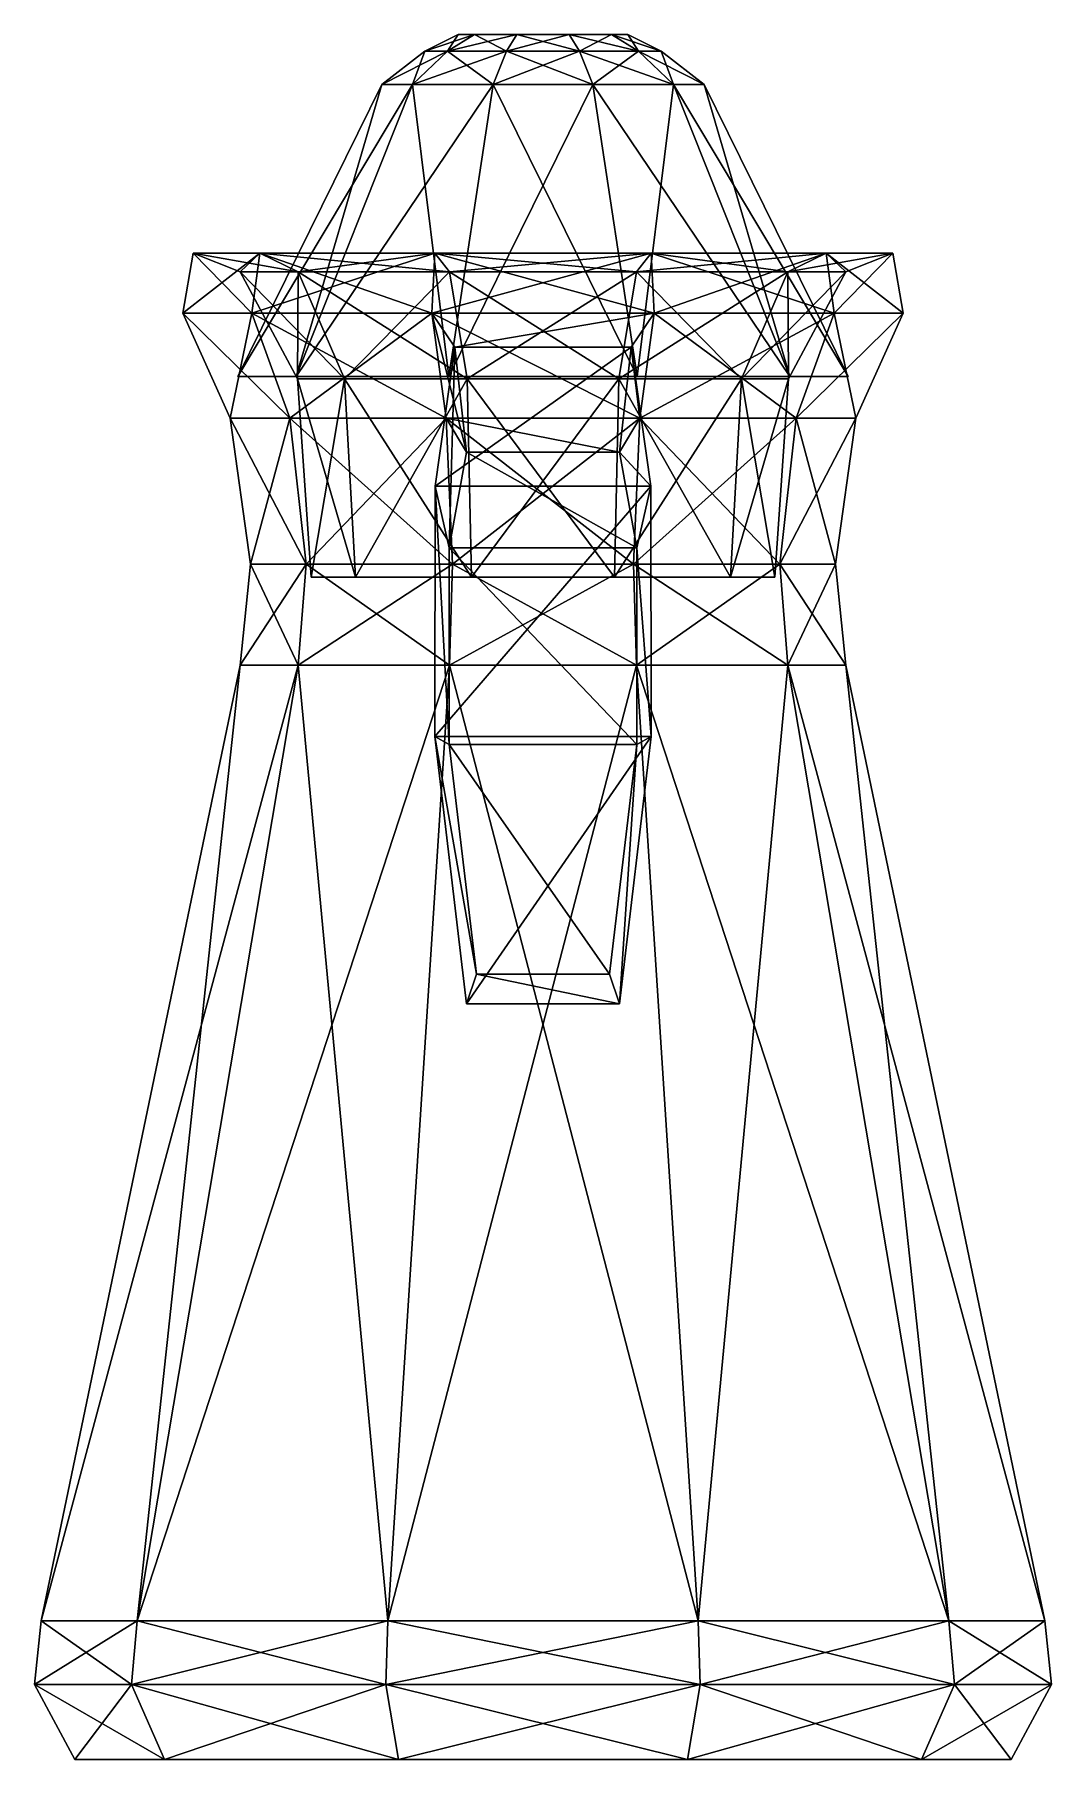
# Model space of a CAD drawing. Extents: x -85 to 85, y 2 to 289.
import ezdxf

# ---------------------------------------------------------------- set-up
doc = ezdxf.new("R2010")
doc.units = 0
doc.layers.add('coffeePot', color=250, linetype='CONTINUOUS')
doc.layers.add('coffeePotLid', color=250, linetype='CONTINUOUS')

msp = doc.modelspace()

# ---------------------------------------------------------------- meshes
at = {"layer": 'coffeePot'}
mesh = msp.add_polyface(dxfattribs=at)
corners = [(-12.765035, 219.169528, 72.879756), (38.610908, 198.348528), (40.858011, 231.414395), (50.408203, 249.200383), (58.273066, 252.319804), (59.958394, 242.337656), (52.09353, 224.868896), (48.722875, 200.53741), (50.408203, 183.692535), (83.552983, 24.602046), (84.676535, 13.996014), (77.935224, 1.518329), (14.692246, 236.638287, 80.359685), (31.236881, 198.348528, -22.694922), (33.054826, 231.414395, -24.015737), (40.781092, 249.200383, -29.629198), (47.1439, 252.319804, -34.252049), (48.507359, 242.337656, -35.242659), (42.144551, 224.868896, -30.619809), (39.417634, 200.53741, -28.638587), (40.781092, 183.692535, -29.629198), (67.595783, 24.602046, -49.111211), (68.504756, 13.996014, -49.771619), (63.05092, 1.518329, -45.809175), (12.765035, 219.169528, 72.879756), (11.931427, 198.348528, -36.721155), (12.62582, 231.414395, -42.373823), (15.576991, 249.200383, -55.851025), (18.007368, 252.319804, -71.124312), (18.528163, 242.337656, -71.033211), (16.097786, 224.868896, -49.543891), (15.056196, 200.53741, -46.338207), (15.576991, 183.692535, -47.941049), (25.819292, 24.602046, -79.463609), (26.166488, 13.996014, -80.53217), (24.083309, 1.518329, -74.120802), (-17.967008, 213.521614, 102.420917), (-11.931427, 198.348528, -36.721155), (-12.62582, 231.414395, -42.373823), (-15.576991, 249.200383, -55.851025), (-18.007368, 252.319804, -71.124312), (-18.528163, 242.337656, -71.033211), (-16.097786, 224.868896, -49.543891), (-15.056196, 200.53741, -46.338207), (-15.576991, 183.692535, -47.941049), (-25.819292, 24.602046, -79.463609), (-26.166488, 13.996014, -80.53217), (-24.083309, 1.518329, -74.120802), (-15.61024, 203.22839, 91.35322), (-31.236881, 198.348528, -22.694922), (-33.054826, 231.414395, -24.015737), (-40.781092, 249.200383, -29.629198), (-47.1439, 252.319804, -34.252049), (-48.507359, 242.337656, -35.242659), (-42.144551, 224.868896, -30.619809), (-39.417634, 200.53741, -28.638587), (-40.781092, 183.692535, -29.629198), (-67.595783, 24.602046, -49.111211), (-68.504756, 13.996014, -49.771619), (-63.05092, 1.518329, -45.809175), (17.967008, 213.521614, 102.420917), (-38.610908, 198.348528), (-40.858011, 231.414395), (-50.408203, 249.200383), (-58.273066, 252.319804), (-59.958394, 242.337656), (-52.09353, 224.868896), (-48.722875, 200.53741), (-50.408203, 183.692535), (-83.552983, 24.602046), (-84.676535, 13.996014), (-77.935224, 1.518329), (15.61024, 203.22839, 91.35322), (-31.236881, 198.348528, 22.694922), (-33.054826, 231.414395, 24.015737), (-40.781092, 249.200383, 29.629198), (-47.1439, 252.319804, 34.252049), (-48.507359, 242.337656, 35.242659), (-42.144551, 224.868896, 30.619809), (-39.417634, 200.53741, 28.638587), (-40.781092, 183.692535, 29.629198), (-67.595783, 24.602046, 49.111211), (-68.504756, 13.996014, 49.771619), (-63.05092, 1.518329, 45.809175), (-11.931427, 198.348528, 36.721155), (-12.62582, 231.414395, 38.858278), (-15.576991, 249.200383, 47.941049), (-18.007368, 252.319804, 55.420979), (-18.528163, 242.337656, 57.023821), (-16.097786, 224.868896, 49.543891), (-15.056196, 200.53741, 46.338207), (-15.576991, 183.692535, 47.941049), (-25.819292, 24.602046, 79.463609), (-26.166488, 13.996014, 80.53217), (-24.083309, 1.518329, 74.120802), (11.931427, 198.348528, 36.721155), (12.62582, 231.414395, 38.858278), (15.576991, 249.200383, 47.941049), (18.007368, 252.319804, 55.420979), (18.528163, 242.337656, 57.023821), (16.097786, 224.868896, 49.543891), (15.056196, 200.53741, 46.338207), (15.576991, 183.692535, 47.941049), (25.819292, 24.602046, 79.463609), (26.166488, 13.996014, 80.53217), (24.083309, 1.518329, 74.120802), (31.236881, 198.348528, 22.694922), (33.054826, 231.414395, 24.015737), (40.781092, 249.200383, 29.629198), (47.1439, 252.319804, 34.252049), (48.507359, 242.337656, 35.242659), (42.144551, 224.868896, 30.619809), (39.417634, 200.53741, 28.638587), (40.781092, 183.692535, 29.629198), (67.595783, 24.602046, 49.111211), (68.504756, 13.996014, 49.771619), (63.05092, 1.518329, 45.809175), (-18.000077, 171.842511, 119.6038), (-15.63897, 170.502117, 102.935192), (18.000077, 171.842511, 119.6038), (15.63897, 170.502117, 102.935192), (-12.741356, 127.326451, 108.074323), (-11.070047, 132.281241, 93.867328), (12.741356, 127.326451, 108.074323), (11.070047, 132.281241, 93.867328), (-14.692246, 236.638287, 80.359685)]
mesh.append_faces([[corners[k] for k in face] for face in [(106, 95, 84), (13, 14, 2), (14, 15, 3), (15, 16, 4), (16, 17, 5), (17, 18, 6), (18, 19, 7), (19, 20, 8), (20, 21, 9), (21, 22, 10), (22, 23, 11), (84, 73, 61), (25, 26, 14), (26, 27, 15), (27, 28, 16), (28, 29, 17), (29, 30, 18), (30, 31, 19), (31, 32, 20), (32, 33, 21), (33, 34, 22), (34, 35, 23), (84, 49, 25), (37, 38, 26), (38, 39, 27), (39, 40, 28), (40, 41, 29), (41, 42, 30), (42, 43, 31), (43, 44, 32), (44, 45, 33), (45, 46, 34), (46, 47, 35), (49, 37, 25), (49, 50, 38), (50, 51, 39), (51, 52, 40), (52, 53, 41), (53, 54, 42), (54, 55, 43), (55, 56, 44), (56, 57, 45), (57, 58, 46), (58, 59, 47), (25, 13, 1), (61, 62, 50), (62, 63, 51), (63, 64, 52), (64, 65, 53), (65, 66, 54), (66, 67, 55), (67, 68, 56), (68, 69, 57), (69, 70, 58), (70, 71, 59), (94, 105, 116), (73, 74, 62), (74, 75, 63), (75, 76, 64), (76, 77, 65), (77, 78, 66), (78, 79, 67), (79, 80, 68), (80, 81, 69), (81, 82, 70), (82, 83, 71), (59, 71, 83), (84, 85, 74), (85, 86, 75), (86, 87, 76), (87, 88, 77), (88, 89, 78), (89, 90, 79), (90, 91, 80), (91, 92, 81), (92, 93, 82), (93, 94, 83), (11, 23, 35), (95, 96, 85), (96, 97, 86), (97, 98, 87), (98, 99, 88), (123, 124, 122), (100, 101, 90), (101, 102, 91), (102, 103, 92), (103, 104, 93), (104, 105, 94), (94, 11, 35), (106, 107, 96), (107, 108, 97), (108, 109, 98), (109, 110, 99), (110, 111, 100), (111, 112, 101), (112, 113, 102), (113, 114, 103), (114, 115, 104), (115, 116, 105), (35, 47, 59), (1, 2, 107), (2, 3, 108), (3, 4, 109), (4, 5, 110), (5, 6, 111), (6, 7, 112), (7, 8, 113), (8, 9, 114), (9, 10, 115), (10, 11, 116), (119, 123, 121), (88, 125, 0), (89, 0, 24), (120, 124, 123), (125, 88, 99), (125, 36, 48), (0, 48, 72), (12, 99, 100), (36, 125, 12), (60, 12, 24), (36, 117, 118), (48, 118, 120), (117, 36, 60), (119, 60, 72), (117, 121, 122), (118, 122, 124), (106, 84, 1), (13, 2, 1), (14, 3, 2), (15, 4, 3), (16, 5, 4), (17, 6, 5), (18, 7, 6), (19, 8, 7), (20, 9, 8), (21, 10, 9), (22, 11, 10), (84, 61, 49), (25, 14, 13), (26, 15, 14), (27, 16, 15), (28, 17, 16), (29, 18, 17), (30, 19, 18), (31, 20, 19), (32, 21, 20), (33, 22, 21), (34, 23, 22), (84, 25, 1), (37, 26, 25), (38, 27, 26), (39, 28, 27), (40, 29, 28), (41, 30, 29), (42, 31, 30), (43, 32, 31), (44, 33, 32), (45, 34, 33), (46, 35, 34), (49, 38, 37), (50, 39, 38), (51, 40, 39), (52, 41, 40), (53, 42, 41), (54, 43, 42), (55, 44, 43), (56, 45, 44), (57, 46, 45), (58, 47, 46), (61, 50, 49), (62, 51, 50), (63, 52, 51), (64, 53, 52), (65, 54, 53), (66, 55, 54), (67, 56, 55), (68, 57, 56), (69, 58, 57), (70, 59, 58), (94, 116, 11), (73, 62, 61), (74, 63, 62), (75, 64, 63), (76, 65, 64), (77, 66, 65), (78, 67, 66), (79, 68, 67), (80, 69, 68), (81, 70, 69), (82, 71, 70), (59, 83, 94), (84, 74, 73), (85, 75, 74), (86, 76, 75), (87, 77, 76), (88, 78, 77), (89, 79, 78), (90, 80, 79), (91, 81, 80), (92, 82, 81), (93, 83, 82), (95, 85, 84), (96, 86, 85), (97, 87, 86), (98, 88, 87), (123, 122, 121), (100, 90, 89), (101, 91, 90), (102, 92, 91), (103, 93, 92), (104, 94, 93), (94, 35, 59), (106, 96, 95), (107, 97, 96), (108, 98, 97), (109, 99, 98), (110, 100, 99), (111, 101, 100), (112, 102, 101), (113, 103, 102), (114, 104, 103), (115, 105, 104), (1, 107, 106), (2, 108, 107), (3, 109, 108), (4, 110, 109), (5, 111, 110), (6, 112, 111), (7, 113, 112), (8, 114, 113), (9, 115, 114), (10, 116, 115), (119, 121, 117), (88, 0, 89), (89, 24, 100), (120, 123, 119), (125, 99, 12), (125, 48, 0), (0, 72, 24), (12, 100, 24), (36, 12, 60), (60, 24, 72), (36, 118, 48), (48, 120, 72), (117, 60, 119), (119, 72, 120), (117, 122, 118), (118, 124, 120)]])
at = {"layer": 'coffeePotLid'}
mesh = msp.add_polyface(dxfattribs=at)
corners = [(50.819544, 231.772685), (41.113875, 231.772685, -29.870979), (15.704103, 231.772685, -48.332259), (-15.704103, 231.772685, -48.332259), (-41.113875, 231.772685, -29.870979), (-50.819544, 231.772685), (-41.113875, 231.772685, 29.870979), (-15.704103, 231.772685, 48.332259), (15.704103, 231.772685, 48.332259), (41.113875, 231.772685, 29.870979), (26.834531, 280.39886), (21.709591, 280.39886, -15.772941), (8.292326, 280.39886, -25.521155), (-8.292326, 280.39886, -25.521155), (-21.709591, 280.39886, -15.772941), (-26.834531, 280.39886), (-21.709591, 280.39886, 15.772941), (-8.292326, 280.39886, 25.521155), (8.292326, 280.39886, 25.521155), (21.709591, 280.39886, 15.772941), (19.684588, 285.950969), (15.925166, 285.950969, -11.57031), (6.082872, 285.950969, -18.721155), (-6.082872, 285.950969, -18.721155), (-15.925166, 285.950969, -11.57031), (-19.684588, 285.950969), (-15.925166, 285.950969, 11.57031), (-6.082872, 285.950969, 18.721155), (6.082872, 285.950969, 18.721155), (15.925166, 285.950969, 11.57031), (14.111838, 288.722988), (11.416717, 288.722988, -8.29473), (4.360798, 288.722988, -13.421155), (-4.360798, 288.722988, -13.421155), (-11.416717, 288.722988, -8.29473), (-14.111838, 288.722988), (-11.416717, 288.722988, 8.29473), (-4.360798, 288.722988, 13.421155), (4.360798, 288.722988, 13.421155), (11.416717, 288.722988, 8.29473)]
mesh.append_faces([[corners[k] for k in face] for face in [(39, 38, 37), (37, 36, 35), (37, 34, 32), (34, 33, 32), (32, 31, 30), (8, 18, 19), (9, 19, 10), (0, 10, 11), (1, 11, 12), (2, 12, 13), (3, 13, 14), (4, 14, 15), (5, 15, 16), (6, 16, 17), (7, 17, 18), (18, 28, 29), (19, 29, 20), (10, 20, 21), (11, 21, 22), (12, 22, 23), (13, 23, 24), (14, 24, 25), (15, 25, 26), (16, 26, 27), (17, 27, 28), (28, 38, 39), (29, 39, 30), (20, 30, 31), (21, 31, 32), (22, 32, 33), (23, 33, 34), (24, 34, 35), (25, 35, 36), (26, 36, 37), (27, 37, 38), (6, 7, 5), (3, 7, 8), (7, 3, 4), (8, 9, 0), (0, 1, 2), (39, 37, 30), (37, 35, 34), (37, 32, 30), (8, 19, 9), (9, 10, 0), (0, 11, 1), (1, 12, 2), (2, 13, 3), (3, 14, 4), (4, 15, 5), (5, 16, 6), (6, 17, 7), (7, 18, 8), (18, 29, 19), (19, 20, 10), (10, 21, 11), (11, 22, 12), (12, 23, 13), (13, 24, 14), (14, 25, 15), (15, 26, 16), (16, 27, 17), (17, 28, 18), (28, 39, 29), (29, 30, 20), (20, 31, 21), (21, 32, 22), (22, 33, 23), (23, 34, 24), (24, 35, 25), (25, 36, 26), (26, 37, 27), (27, 38, 28), (3, 8, 2), (7, 4, 5), (8, 0, 2)]])

doc.saveas('drawing.dxf')
